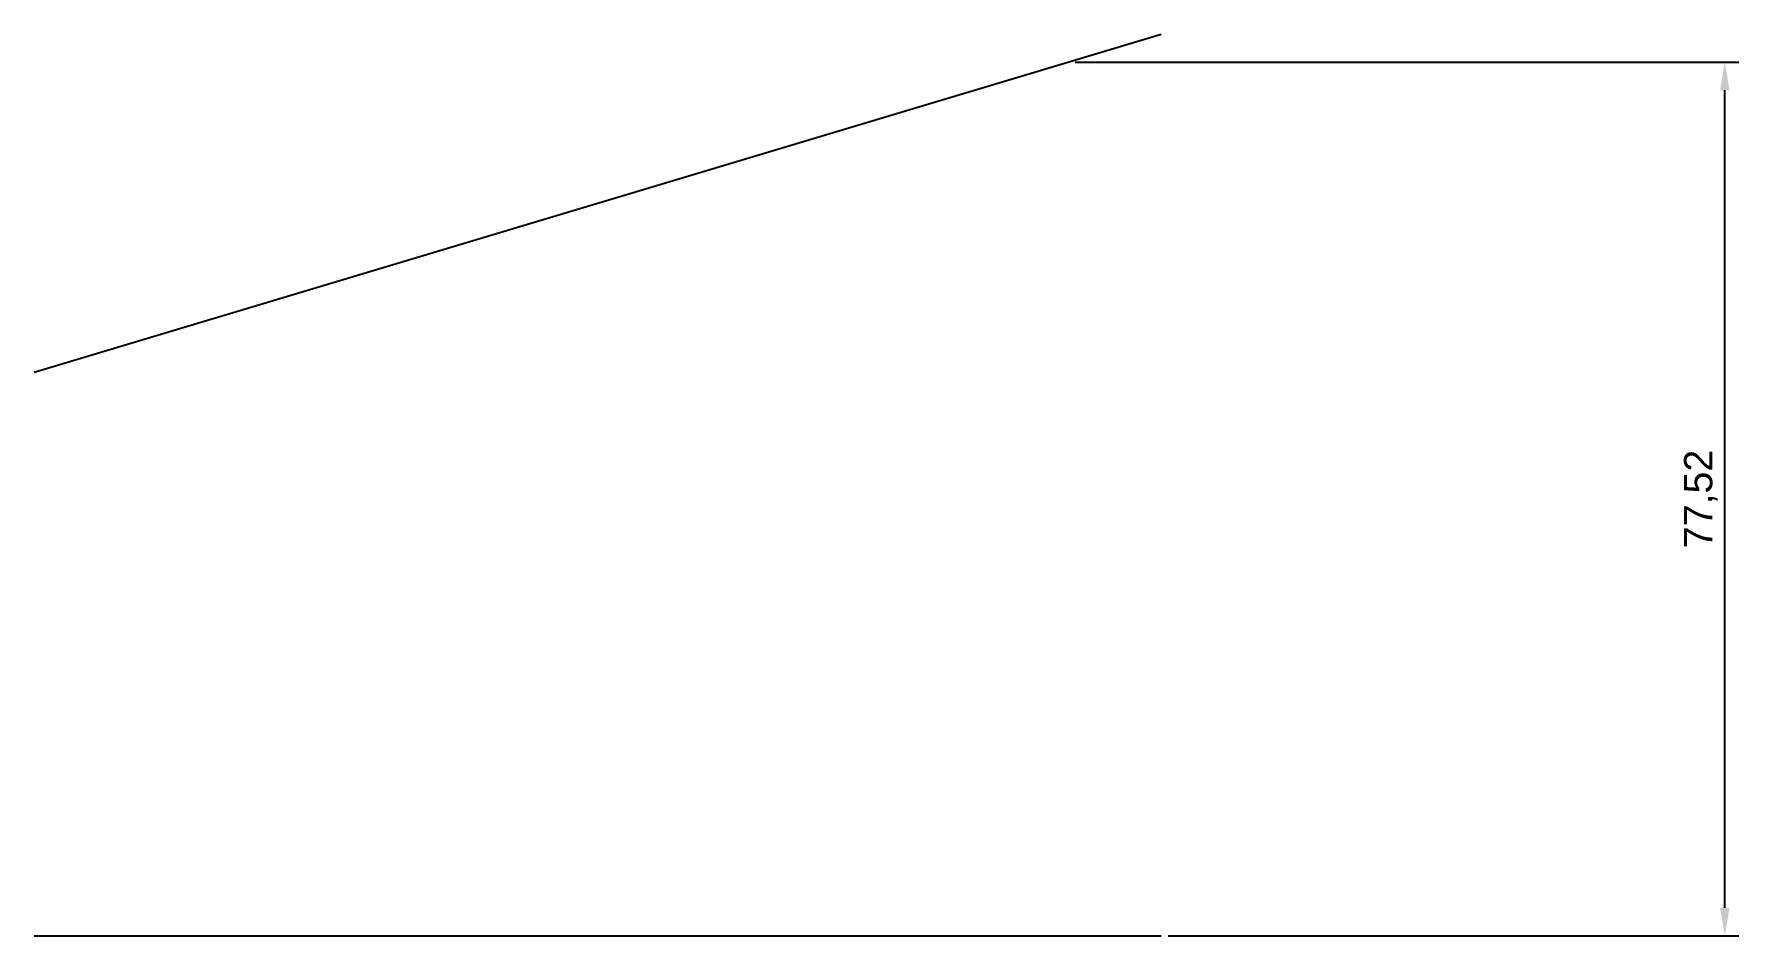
# Model space of a CAD drawing. Header units: millimetres. Extents: x 0 to 151, y 0 to 80.
import ezdxf

# ---------------------------------------------------------------- set-up
doc = ezdxf.new("R2010")
doc.units = ezdxf.units.MM
doc.styles.get("Standard").update_dxf_attribs({"font": 'arial.ttf'})
doc.dimstyles.new('ISO-25', dxfattribs={"dimtxt": 2.5, "dimasz": 2.5, "dimexe": 1.25, "dimexo": 0.625, "dimtad": 1, "dimtxsty": 'Standard', "dimcen": 2.5, "dimadec": 0, "dimazin": 0, "dimtfac": 1, "dimtmove": 0, "dimatfit": 3, "dimfxl": 1, "dimarcsym": 0})

# ---------------------------------------------------------------- blocks, each defined once
blk = doc.blocks.new('*D1')
at = {"color": 0, "lineweight": -2, "transparency": 16777216}
for p, q in [((92.37, 77.52), (151.25, 77.52)), ((150, 2.5), (150, 75.02)), ((100.62, 0), (151.25, 0))]:
    blk.add_line(p, q, dxfattribs=at)
at = {"color": 0, "transparency": 16777216}
for points in [[(149.58, 75.02), (150.42, 75.02), (150, 77.52)], [(149.58, 2.5), (150.42, 2.5), (150, 0)]]:
    blk.add_solid(points, dxfattribs=at)
at = {"layer": 'Defpoints', "color": 0, "transparency": 16777216}
for p in [(91.74, 77.52), (150, 77.52), (100, 0)]:
    blk.add_point(p, dxfattribs=at)
at = {"color": 0, "transparency": 16777216, "insert": (147.87, 38.76), "char_height": 2.5, "attachment_point": 5, "rotation": 90}
blk.add_mtext('77,52', dxfattribs=at)

msp = doc.modelspace()

# ---------------------------------------------------------------- linework, layer by layer
for p, q in [((0, 50), (100, 80)), ((0, 0), (100, 0))]:
    msp.add_line(p, q)

# ---------------------------------------------------------------- dimensions: what is measured, and where the dimension line sits
dim = msp.add_linear_dim(base=(150, 77.52), p1=(100, 0), p2=(91.74, 77.52), angle=90, dimstyle='ISO-25')
dim.commit()
dim.dimension.update_dxf_attribs({"geometry": '*D1', "text_midpoint": (147.873, 38.76)})

doc.saveas('drawing.dxf')
